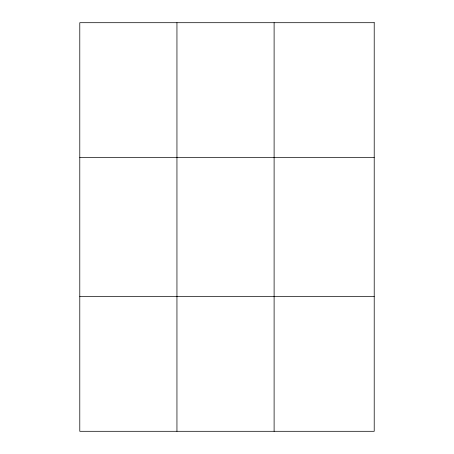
<?xml version="1.0" encoding="UTF-8"?>
<svg xmlns="http://www.w3.org/2000/svg" width="454" height="454" viewBox="0 0 454 454"><rect width="100%" height="100%" fill="white"/><g stroke="black" fill="none" stroke-linecap="round" stroke-linejoin="round"><path stroke-width="0.68" d="M176.947 431.3L176.947 22.7M274.108 431.3L274.108 22.7M79.785 157.538L374.215 157.538M79.785 296.462L374.215 296.462M374.215 22.7L374.215 431.3L79.785 431.3L79.785 22.7L374.215 22.7"/></g></svg>
